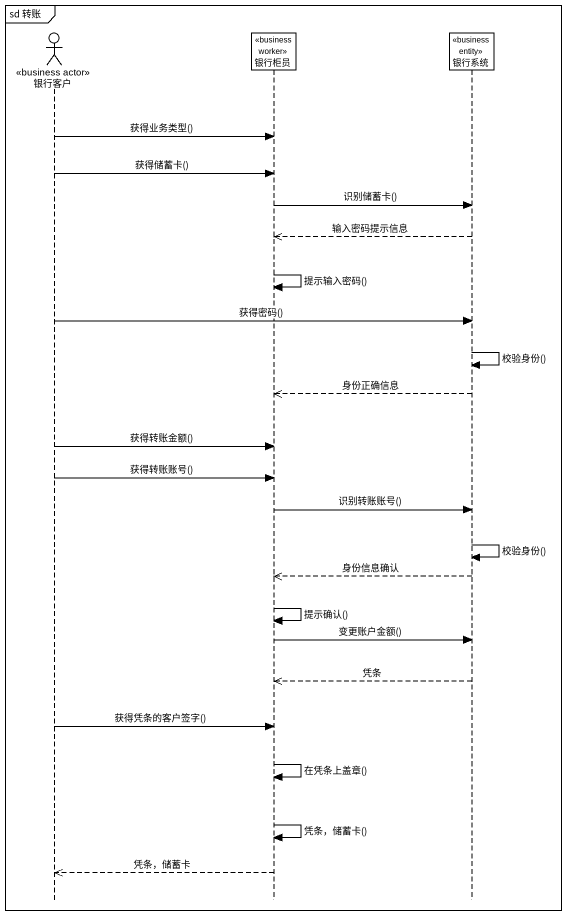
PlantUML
@startuml
mainframe sd 转账
hide footbox
actor 银行客户 <<business actor>>
participant 银行柜员 <<business worker>>
participant 银行系统 <<business entity>>

银行客户 -> 银行柜员 : 获得业务类型()
银行客户 -> 银行柜员 : 获得储蓄卡()
银行柜员 -> 银行系统 : 识别储蓄卡()
银行系统 -->> 银行柜员 : 输入密码提示信息
银行柜员 -> 银行柜员 : 提示输入密码()
银行客户 -> 银行系统 : 获得密码()
银行系统 -> 银行系统 : 校验身份()
银行系统 -->> 银行柜员 : 身份正确信息
银行客户 -> 银行柜员 : 获得转账金额()
银行客户 -> 银行柜员 : 获得转账账号()
银行柜员 -> 银行系统 : 识别转账账号()
银行系统 -> 银行系统 : 校验身份()
银行系统 -->> 银行柜员 : 身份信息确认
银行柜员 -> 银行柜员 : 提示确认()
银行柜员 -> 银行系统 : 变更账户金额()
银行系统 -->> 银行柜员 : 凭条
银行客户 -> 银行柜员 : 获得凭条的客户签字()
银行柜员 -> 银行柜员 : 在凭条上盖章()
银行柜员 -> 银行柜员 : 凭条，储蓄卡()
银行柜员 -->> 银行客户 : 凭条，储蓄卡
@enduml
